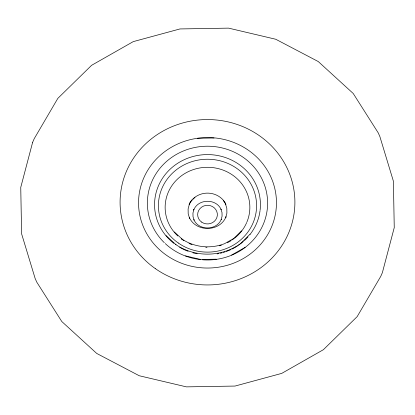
<?xml version="1.0" encoding="UTF-8"?>
<svg xmlns="http://www.w3.org/2000/svg" width="415" height="415" viewBox="0 0 415 415"><rect width="100%" height="100%" fill="white"/><g stroke="black" fill="none" stroke-linecap="round" stroke-linejoin="round"><path stroke-width="0.62" d="M189.339 204.284L188.104 208.963L188.192 213.782L189.598 218.42L189.271 217.367C195.828 232.416 219.971 232.047 226.004 216.76L225.672 217.823L226.906 213.139L226.818 208.32L225.412 203.682M189.1 204.704L191.813 200.066M191.325 200.896L194.977 197.322M241.572 230.844L233.884 238.376L234.122 238.241L224.551 243.683C210.618 249.114 194.485 247.454 182.05 239.107M240.446 243.626L250.048 234.221M240.674 243.47C221.864 257.295 195.045 257.715 175.778 244.549L176.001 244.694L166.057 235.616M231.591 255.075L245.12 247.382M197.322 138.262L215.292 137.962A68.942 65.228 -0.1 0 1 263.162 241.281A68.942 65.228 -0.1 0 1 144.607 229.562A68.942 65.228 -0.1 0 1 214.031 137.879M216.423 259.188L200.642 259.453L185.329 255.842M174.321 231.964L182.284 239.232M223.265 200.367L225.973 204.631M189.344 203.625A20.413 19.313 -0.1 0 1 191.927 199.952M192.83 199.013A20.413 19.313 -0.1 0 1 225.656 203.589M177.838 235.979A42.361 40.073 -0.1 0 1 173.584 183.363A42.361 40.073 -0.1 0 1 228.136 172.365A42.361 40.073 -0.1 0 1 246.909 222.051M246.671 222.616A42.361 40.073 -0.1 0 1 234.864 237.951M233.355 239.102A42.361 40.073 -0.1 0 1 232.317 239.839M231.248 240.544A42.361 40.073 -0.1 0 1 227.316 242.78M221.361 245.234A42.361 40.073 -0.1 0 1 219.488 245.799M206.997 247.439A42.361 40.073 -0.1 0 1 205.762 247.407M191.974 244.653A42.361 40.073 -0.1 0 1 188.996 243.418M183.892 240.643A42.361 40.073 -0.1 0 1 182.823 239.943M182.299 239.585A42.361 40.073 -0.1 0 1 181.272 238.838M260.013 210.945A52.933 50.08 -0.1 0 1 250.043 234.449M248.009 236.892A52.933 50.08 -0.1 0 1 244.399 240.565M243.439 241.426A52.933 50.08 -0.1 0 1 240.446 243.854M239.953 244.222A52.933 50.08 -0.1 0 1 238.449 245.286M237.416 245.976A52.933 50.08 -0.1 0 1 231.995 249.057M230.87 249.597A52.933 50.08 -0.1 0 1 228.598 250.593M228.027 250.821A52.933 50.08 -0.1 0 1 226.279 251.485M225.096 251.895A52.933 50.08 -0.1 0 1 223.296 252.46M222.082 252.808A52.933 50.08 -0.1 0 1 220.246 253.269M219.016 253.544A52.933 50.08 -0.1 0 1 217.164 253.902M197.156 253.783A52.933 50.08 -0.1 0 1 192.851 252.792M188.088 251.262A52.933 50.08 -0.1 0 1 179.643 247.257M173.932 243.403A52.933 50.08 -0.1 0 1 187.601 158.26A52.933 50.08 -0.1 0 1 260.091 210.327M164.319 242.697A60.128 56.886 -0.1 0 1 179.42 152.798A60.128 56.886 -0.1 0 1 266.399 191.689A60.128 56.886 -0.1 0 1 202.546 259.79M200.678 259.614A60.128 56.886 -0.1 0 1 185.453 256.024M184.846 255.796A60.128 56.886 -0.1 0 1 165.248 243.584M32.624 142.345L20.75 187.388L21.601 233.801L35.125 278.424L36.748 282.096L61.778 321.511L96.742 353.456L139.248 375.746L186.413 386.868L235.015 386.059L281.738 373.381L323.404 349.689L357.175 316.609L380.742 276.385L382.376 272.655L394.25 227.612L393.399 181.199L379.875 136.577L378.252 132.904L353.222 93.489L318.258 61.545L275.752 39.254L228.587 28.132L179.986 28.941L133.262 41.619L91.596 65.311L57.825 98.391L34.258 138.615L32.624 142.345M193.883 209.534L192.954 213.045L193.022 216.661L194.075 220.142L193.857 219.649C198.769 230.916 216.843 230.641 221.361 219.193L221.143 219.691L222.072 216.179L222.004 212.563L220.951 209.082L221.164 209.57C216.257 198.308 198.183 198.583 193.665 210.032L193.883 209.534M201.649 222.108A9.856 9.327 -0.1 0 0 217.304 215.665A9.856 9.327 -0.1 0 0 203.583 206.058A9.856 9.327 -0.1 0 0 201.649 222.108M178.294 243.014A49.089 46.444 -0.1 0 0 256.268 210.929A49.089 46.444 -0.1 0 0 187.928 163.09A49.089 46.444 -0.1 0 0 178.294 243.014M155.49 268.728A87.409 82.694 -0.1 0 0 294.334 211.603A87.409 82.694 -0.1 0 0 172.645 126.419A87.409 82.694 -0.1 0 0 155.49 268.728"/></g></svg>
